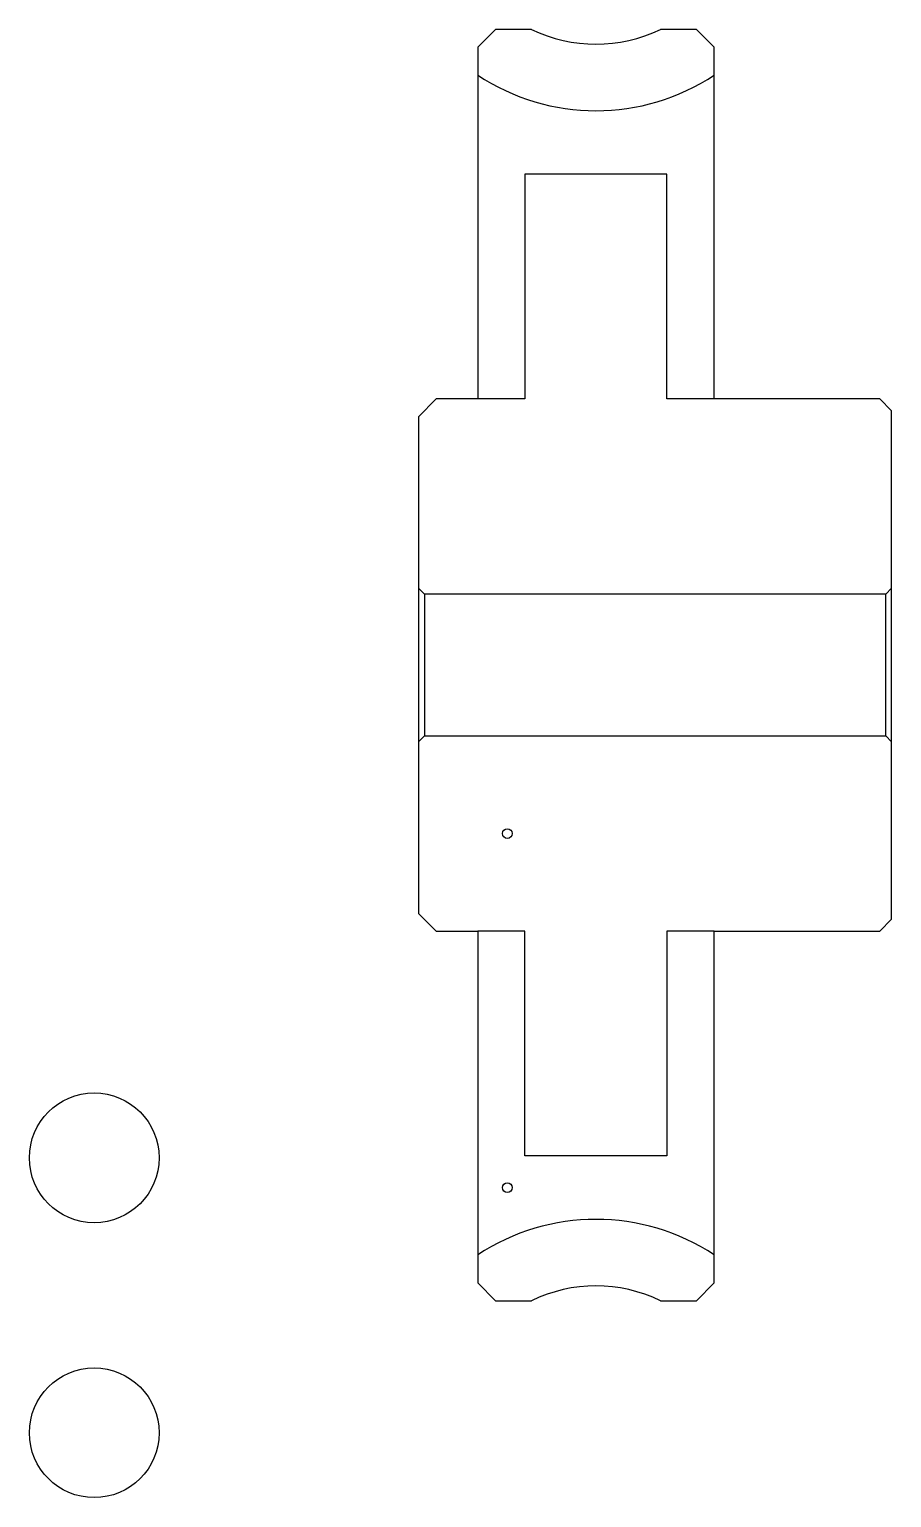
# Model space of a CAD drawing. Header units: metres. Extents: x 58 to 130, y 43 to 168.
import ezdxf

# ---------------------------------------------------------------- set-up
doc = ezdxf.new("R2010")
doc.units = ezdxf.units.M

msp = doc.modelspace()

# ---------------------------------------------------------------- linework, layer by layer
at = {"color": 4}
for p, q in [((130.483887, 120.391129), (129.983887, 119.891129)), ((90.483879, 107.391129), (90.983879, 107.891129)), ((130.483887, 107.391129), (129.983887, 107.891129))]:
    msp.add_line(p, q, dxfattribs=at)
for points in [[(100.035255, 167.641129), (96.983879, 167.641129), (95.483879, 166.141129), (95.483879, 136.391129), (91.983879, 136.391129), (90.483879, 134.891129), (90.483879, 107.391129)], [(115.483879, 136.391129), (115.483879, 166.141129), (113.983879, 167.641129), (110.932503, 167.641129)], [(115.483879, 136.391129), (111.483879, 136.391129), (111.483879, 155.391129), (99.483879, 155.391129), (99.483879, 136.391129), (95.483879, 136.391129)], [(115.483879, 91.391129), (129.483887, 91.391129), (130.483887, 92.391129), (130.483887, 135.391129), (129.483887, 136.391129), (115.483879, 136.391129)], [(90.483879, 120.391129), (90.983879, 119.891129), (90.983879, 107.891129), (129.983887, 107.891129), (129.983887, 119.891129), (90.983879, 119.891129)], [(90.483879, 107.391129), (90.483879, 92.891129), (91.983879, 91.391129), (95.483879, 91.391129), (95.483879, 61.641129), (96.983879, 60.141129), (100.035255, 60.141129)], [(115.483879, 91.391129), (111.483879, 91.391129), (111.483879, 72.391129), (99.483879, 72.391129), (99.483879, 91.391129), (95.483879, 91.391129)], [(110.932503, 60.141129), (113.983879, 60.141129), (115.483879, 61.641129), (115.483879, 91.391129)]]:
    msp.add_lwpolyline(points, dxfattribs=at)
at = {"color": 5}
for centre, radius in [((97.983879, 99.641129), 0.41129), ((63.064522, 72.221771), 5.483871), ((97.983879, 69.703629), 0.41129), ((63.064522, 48.971771), 5.483871)]:
    msp.add_circle(centre, radius, dxfattribs=at)
at = {"color": 4}
for centre, radius, start, end in [((105.483879, 178.891129), 12.5, 244.15806731, 295.84193269), ((105.483879, 178.891129), 18.125, 236.51462344, 303.48537656), ((105.483879, 48.891129), 18.125, 56.51462344, 123.48537656), ((105.483879, 48.891129), 12.5, 64.15806731, 115.84193269)]:
    msp.add_arc(centre, radius, start, end, dxfattribs=at)

doc.saveas('drawing.dxf')
